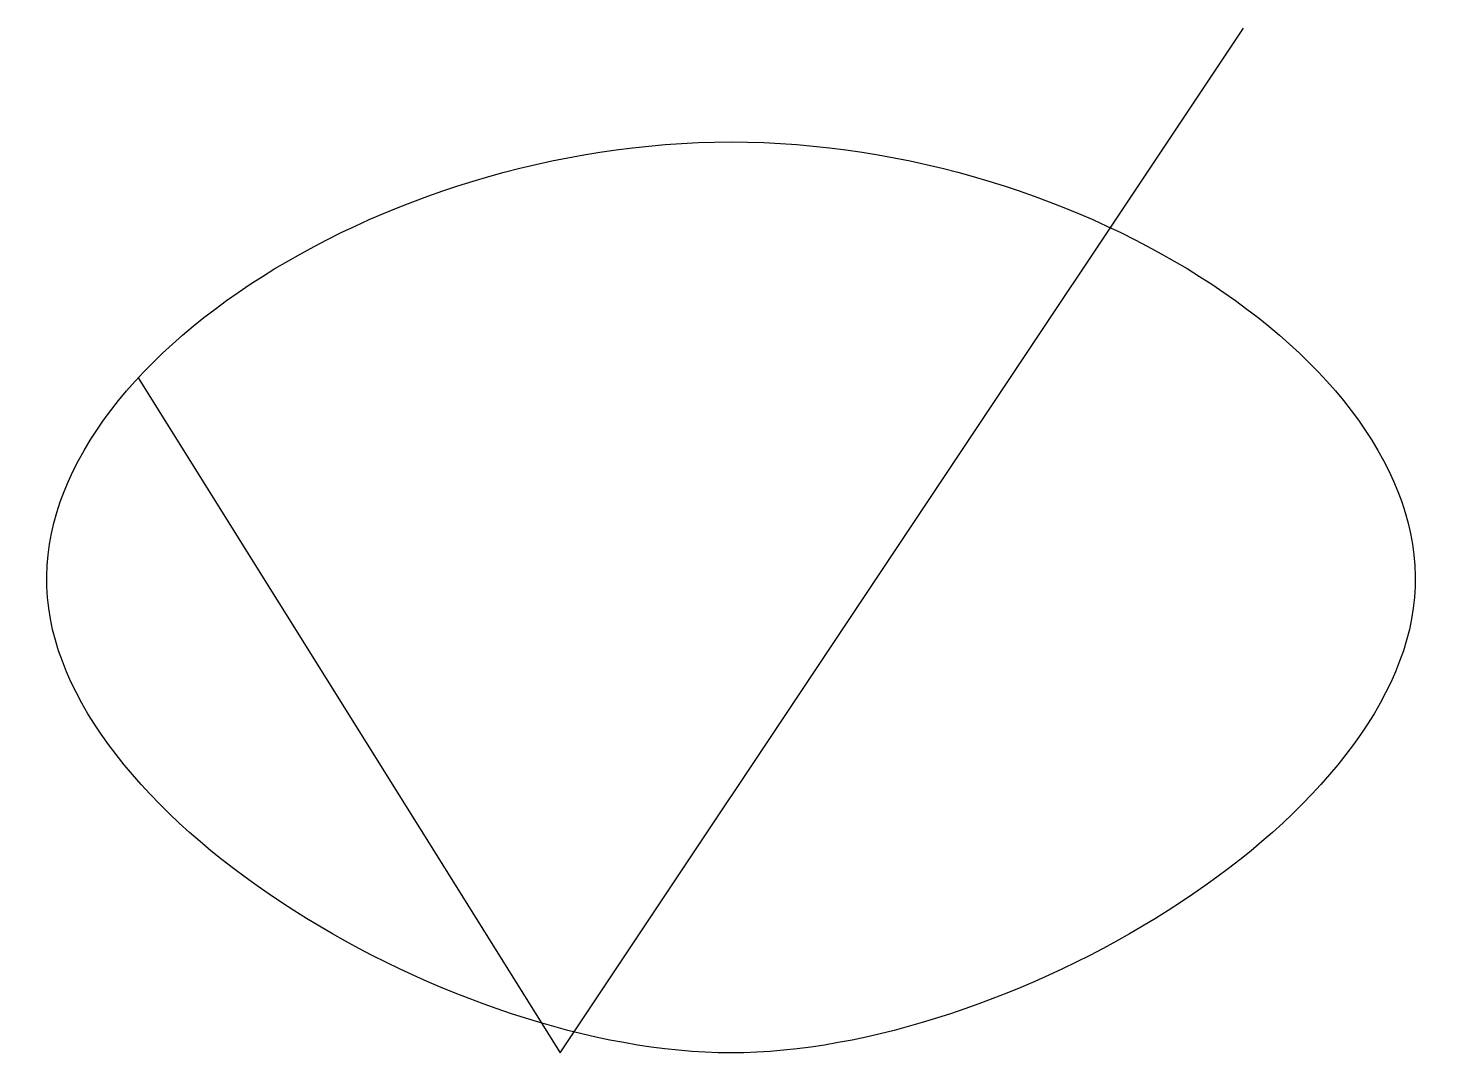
# Model space of a CAD drawing. Header units: millimetres. Extents: x 2.7 to 27.3, y 2 to 20.
import ezdxf

# ---------------------------------------------------------------- set-up
doc = ezdxf.new("R2010")
doc.units = ezdxf.units.MM
doc.layers.get('0').update_dxf_attribs({"lineweight": 25})

msp = doc.modelspace()

# ---------------------------------------------------------------- linework, layer by layer
at = {"flags": 128}
msp.add_lwpolyline([(4.591, 13.855), (12, 2), (24, 20)], dxfattribs=at)
msp.add_open_spline([(15, 2), (19.807, 2), (33.511, 10), (15, 22), (-3.511, 10), (10.193, 2), (15, 2)], degree=3)

doc.saveas('drawing.dxf')
